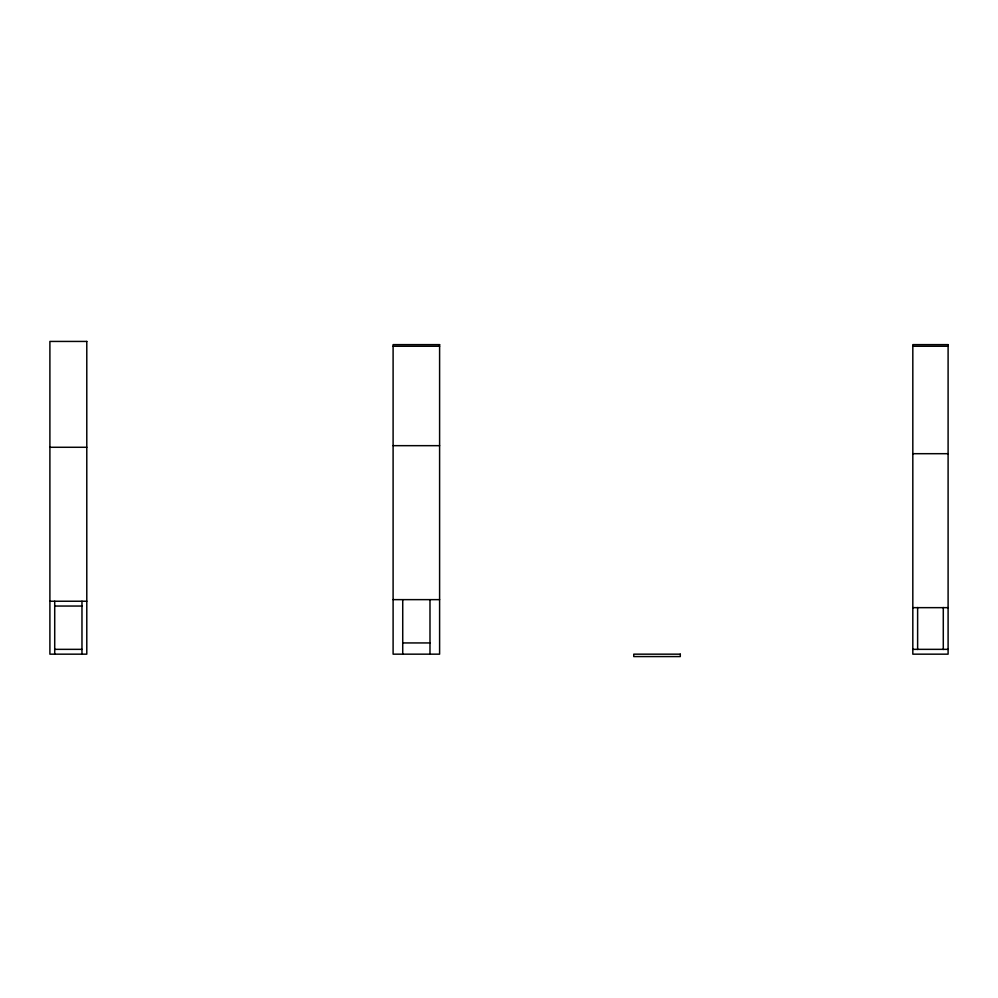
<?xml version="1.0" encoding="UTF-8"?>
<svg xmlns="http://www.w3.org/2000/svg" width="998" height="998" viewBox="0 0 998 998"><rect width="100%" height="100%" fill="white"/><g stroke="black" fill="none" stroke-linecap="round" stroke-linejoin="round"><path stroke-width="1.5" d="M393.1 346.244L439.607 346.244M912.821 346.244L948.1 346.244M393.1 445.669L439.607 445.669M49.9 447.279L86.789 447.279M912.821 453.691L948.1 453.691M393.1 599.636L439.607 599.636M49.9 601.233L86.789 601.233M54.715 606.048L81.973 606.048M912.821 607.657L948.1 607.657M402.73 642.937L429.988 642.937M54.715 649.349L81.973 649.349M912.821 649.349L948.1 649.349M943.285 607.508L943.285 649.498M917.624 607.508L917.624 649.498M429.988 599.736L429.988 654.164M402.73 599.736L402.73 654.164M81.973 601.233L81.973 654.164M54.715 601.233L54.715 654.164M86.789 341.428L49.9 341.428L49.9 654.164L86.789 654.164L86.789 341.428M439.607 344.634L393.1 344.634L393.1 654.164L439.607 654.164L439.607 344.634M948.1 344.634L912.821 344.634L912.821 654.164L948.1 654.164L948.1 344.634M680.287 654.164L633.767 654.164L633.767 656.572L680.287 656.572L680.287 654.164"/></g></svg>
